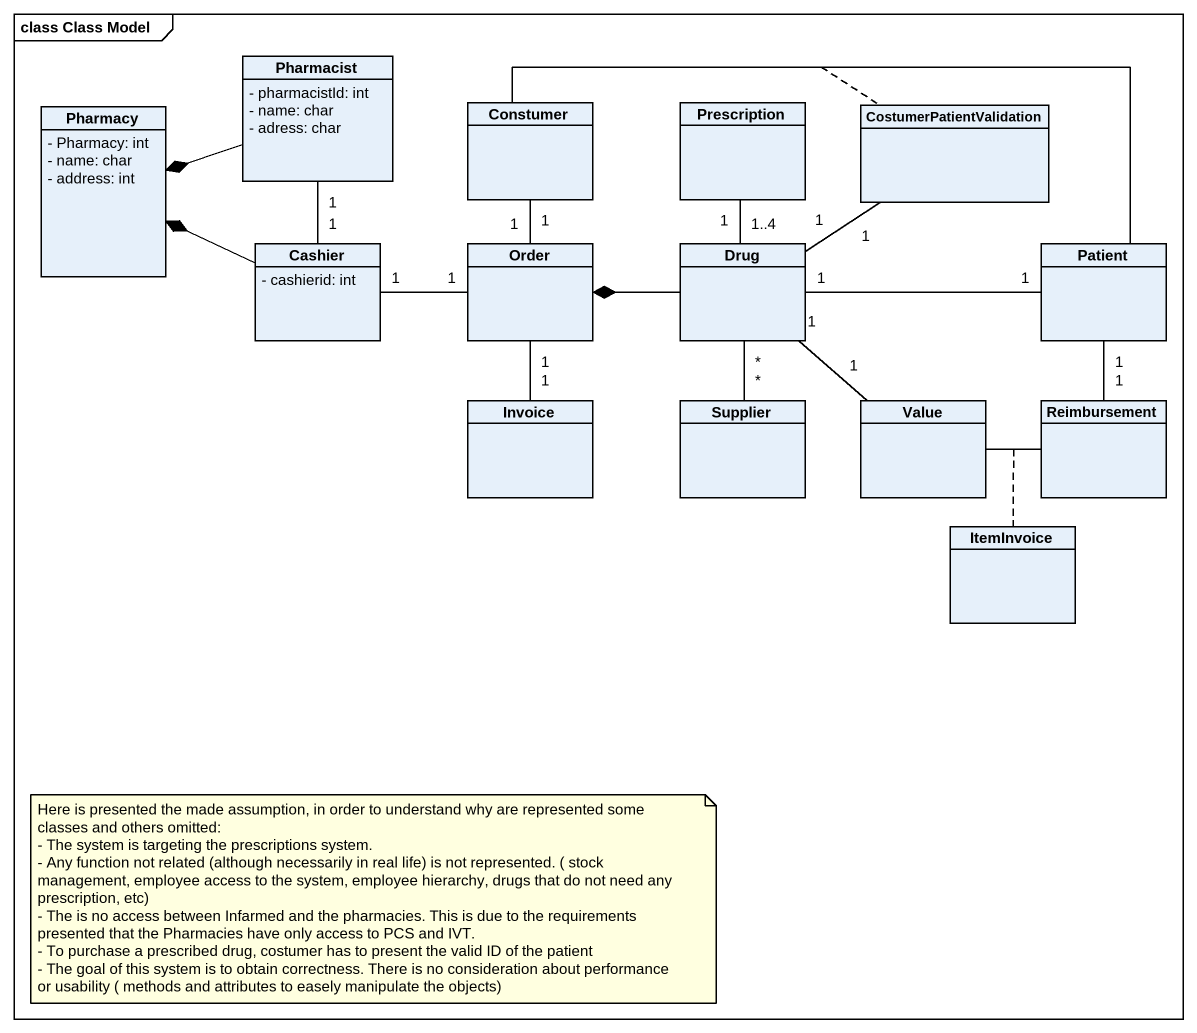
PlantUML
@startuml
mainframe class Class Model
hide circle
hide empty members
skinparam classAttributeIconSize 0
class Pharmacist {
  - pharmacistId: int
  - name: char
  - adress: char
}
class Pharmacy {
  - Pharmacy: int
  - name: char
  - address: int
}
class Constumer
class Prescription
class CostumerPatientValidation
class Cashier {
  - cashierid: int
}
class Order
class Drug
class Patient
class Invoice
class Supplier
class Value
class Reimbursement
class ItemInvoice
Pharmacist -left-* Pharmacy
Pharmacist "1" -- "1" Cashier
Constumer "1" -- "1" Order
Constumer -right- Patient
(Constumer, Patient) .. CostumerPatientValidation
Cashier -left-* Pharmacy
Order "1" -left- "1" Cashier
Order "1" -- "1" Invoice
Drug "1..4" -up- "1" Prescription
Drug "1" -up- "1" CostumerPatientValidation
Drug -left-* Order
Drug "1" -right- "1" Patient
Drug "*" -- "*" Supplier
Drug "1" -- "1" Value
Patient "1" -- "1" Reimbursement
Reimbursement -left- Value
(Reimbursement, Value) .. ItemInvoice
note as N1
  Here is presented the made assumption, in order to understand why are represented some classes and others omitted:
  - The system is targeting the prescriptions system.
  - Any function not related (although necessarily in real life) is not represented. ( stock management, employee access to the system, employee hierarchy, drugs that do not need any prescription, etc)
  - The is no access between Infarmed and the pharmacies. This is due to the requirements presented that the Pharmacies have only access to PCS and IVT.
  - To purchase a prescribed drug, costumer has to present the valid ID of the patient
  - The goal of this system is to obtain correctness. There is no consideration about performance or usability ( methods and attributes to easely manipulate the objects)
end note
@enduml
